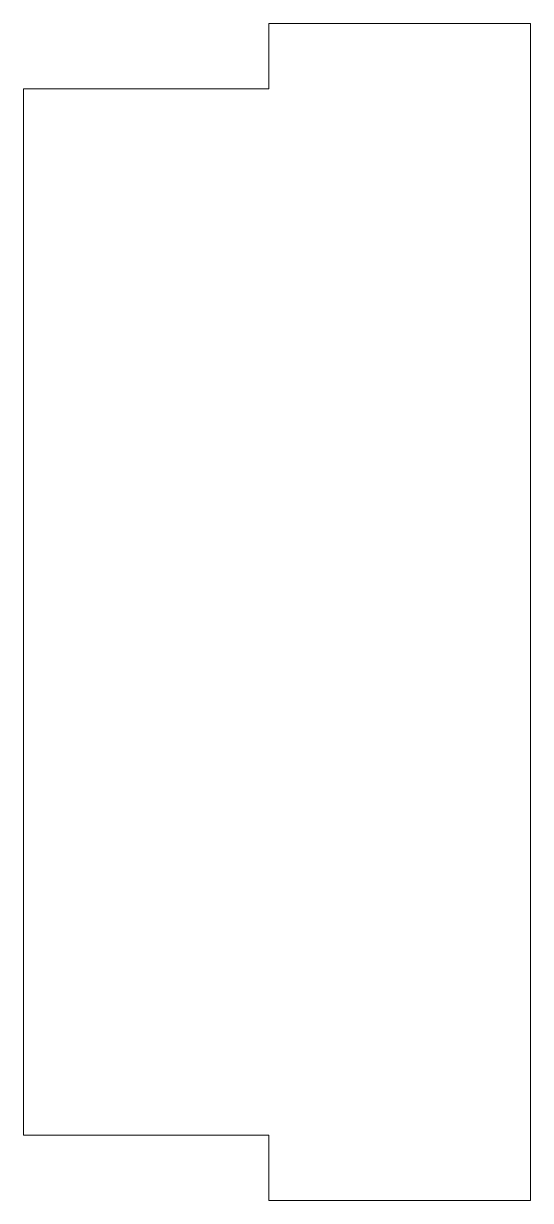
# Model space of a CAD drawing. Header units: inches. Extents: x 1.41 to 2.38, y -0.12 to 2.12.
import ezdxf

# ---------------------------------------------------------------- set-up
doc = ezdxf.new("R2010")
doc.units = ezdxf.units.IN
doc.header["$MEASUREMENT"] = 0

msp = doc.modelspace()

# ---------------------------------------------------------------- linework, layer by layer
at = {"color": 7, "linetype": 'Continuous', "lineweight": 15}
for p, q in [((2.375, 2.125), (1.875, 2.125)), ((1.875, 2.125), (1.875, 2)), ((2.375, -0.125), (2.375, 2.125)), ((1.40625, 2), (1.875, 2)), ((1.40625, 0), (1.40625, 2)), ((1.875, 0), (1.40625, 0)), ((1.875, 0), (1.875, -0.125)), ((2.375, -0.125), (1.875, -0.125))]:
    msp.add_line(p, q, dxfattribs=at)

doc.saveas('drawing.dxf')
